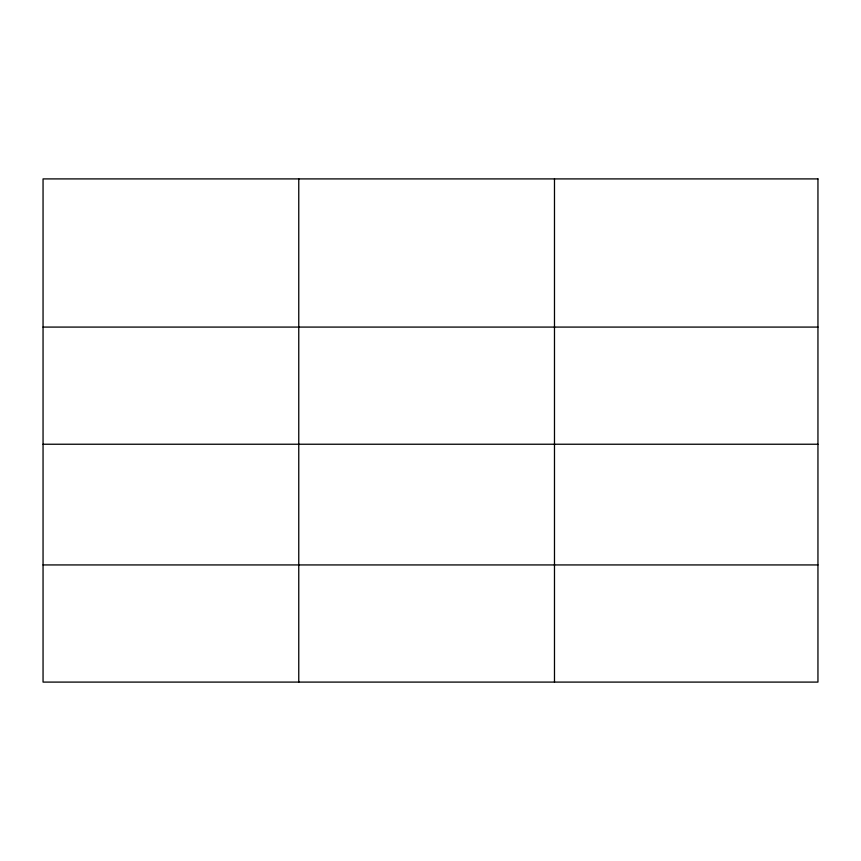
<?xml version="1.0" encoding="UTF-8"?>
<svg xmlns="http://www.w3.org/2000/svg" width="861" height="861" viewBox="0 0 861 861"><rect width="100%" height="100%" fill="white"/><g stroke="black" fill="none" stroke-linecap="round" stroke-linejoin="round"><path stroke-width="1.29" d="M43.05 327.083L817.95 327.083M43.05 444.233L817.95 444.233M43.05 564.934L817.95 564.934M554.484 178.905L554.484 682.095M298.767 178.905L298.767 682.095M817.95 178.905L43.05 178.905L43.05 682.095L817.95 682.095L817.95 178.905"/></g></svg>
